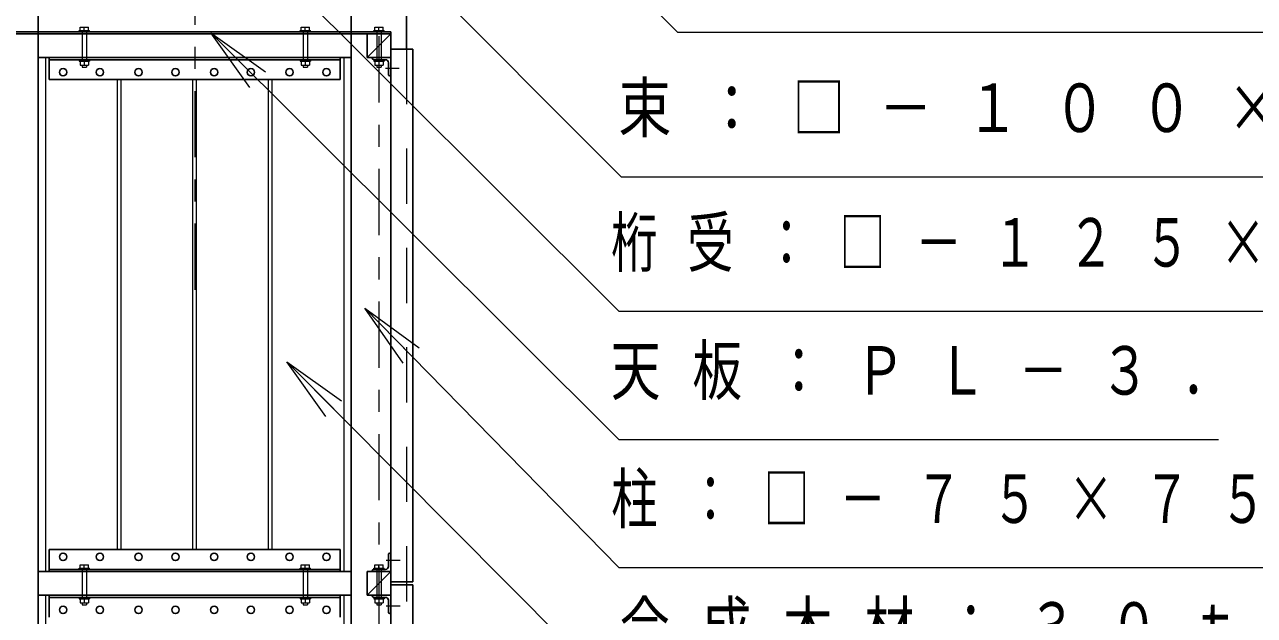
# Model space of a CAD drawing. Units: millimetres on the paper. Extents: x -365 to 0, y 0 to 257.
# Drawn here: x -113.9 to -58.2, y 175.8 to 202.6 of the extents above; entities that cross this region are included whole.
import ezdxf

# ---------------------------------------------------------------- set-up
doc = ezdxf.new("R2010")
doc.units = ezdxf.units.MM
doc.linetypes.add('USER1', pattern=[4.5, 2.5, -2])
doc.linetypes.add('USER2', pattern=[6, 3, -1, 1, -1])
doc.layers.add('1_30', color=190, linetype='Continuous', lineweight=25)
doc.styles.add('ＭＳ ゴシック', font='')
doc.styles.get('ＭＳ ゴシック').set_extended_font_data('MS Gothic')

msp = doc.modelspace()

# ---------------------------------------------------------------- linework, layer by layer
at = {"layer": '1_30', "color": 7, "linetype": 'USER2', "lineweight": 13}
for p, q in [((-97.852, 226.034), (-97.852, 117.768)), ((-106.185, 205.557), (-106.185, 189.928)), ((-96.932, 200.574), (-97.55, 200.574)), ((-96.898, 178.307), (-97.517, 178.307)), ((-96.898, 176.24), (-97.517, 176.24))]:
    msp.add_line(p, q, dxfattribs=at)
at = {"layer": '1_30', "color": 7}
for p, q in [((-113.269, 207.94), (-113.269, 197.24)), ((-99.102, 207.94), (-99.102, 197.24)), ((-96.602, 207.94), (-96.602, 201.457)), ((-115.052, 202.24), (-97.319, 202.24)), ((-115.052, 202.14), (-97.319, 202.14)), ((-113.269, 202.14), (-113.269, 136.14)), ((-99.102, 202.14), (-99.102, 136.14)), ((-98.385, 202.14), (-98.385, 201.074)), ((-97.319, 202.24), (-97.319, 135.074)), ((-97.319, 201.457), (-96.319, 201.457)), ((-96.319, 201.457), (-96.319, 177.34)), ((-113.269, 201.074), (-99.102, 201.074)), ((-112.769, 200.074), (-112.769, 201.074)), ((-112.769, 200.974), (-99.602, 200.974)), ((-99.602, 200.074), (-99.602, 201.074)), ((-97.319, 201.074), (-98.385, 201.074)), ((-98.152, 201.04), (-98.152, 201.074)), ((-97.552, 200.974), (-98.085, 200.974)), ((-97.419, 200.307), (-97.419, 200.84)), ((-112.769, 200.074), (-99.602, 200.074)), ((-97.319, 200.24), (-97.352, 200.24)), ((-112.769, 178.807), (-99.602, 178.807)), ((-112.769, 178.807), (-112.769, 177.807)), ((-99.602, 178.807), (-99.602, 177.807)), ((-97.319, 178.64), (-97.352, 178.64)), ((-97.419, 178.574), (-97.419, 178.04)), ((-113.269, 177.807), (-99.102, 177.807)), ((-112.769, 177.907), (-99.602, 177.907)), ((-97.319, 177.807), (-98.385, 176.74)), ((-98.385, 177.807), (-98.385, 176.74)), ((-97.319, 177.807), (-98.385, 177.807)), ((-97.319, 177.807), (-98.319, 177.807)), ((-98.152, 177.84), (-98.152, 177.807)), ((-97.552, 177.907), (-98.085, 177.907)), ((-96.319, 177.34), (-97.319, 177.34)), ((-96.319, 177.207), (-97.319, 177.207)), ((-96.319, 177.207), (-96.319, 153.007)), ((-113.269, 176.74), (-99.102, 176.74)), ((-112.769, 175.74), (-112.769, 176.74)), ((-112.769, 176.64), (-99.602, 176.64)), ((-99.602, 175.74), (-99.602, 176.74)), ((-97.319, 176.74), (-98.385, 176.74)), ((-98.152, 176.707), (-98.152, 176.74)), ((-97.552, 176.64), (-98.085, 176.64)), ((-97.419, 175.974), (-97.419, 176.507)), ((-97.319, 175.907), (-97.352, 175.907))]:
    msp.add_line(p, q, dxfattribs=at)
at = {"layer": '1_30', "color": 7, "lineweight": 13}
for p, q in [((-111.42, 202.24), (-111.42, 202.3)), ((-111.42, 202.3), (-110.951, 202.3)), ((-111.373, 202.45), (-110.998, 202.45)), ((-111.373, 202.3), (-111.373, 202.45)), ((-111.185, 202.3), (-111.185, 202.45)), ((-110.998, 202.3), (-110.998, 202.45)), ((-110.951, 202.24), (-110.951, 202.3)), ((-105.462, 202.186), (-103.337, 200.069)), ((-105.462, 202.186), (-102.984, 200.423)), ((-103.69, 199.714), (-105.462, 202.186)), ((-101.42, 202.24), (-101.42, 202.3)), ((-101.42, 202.3), (-100.951, 202.3)), ((-101.373, 202.45), (-100.998, 202.45)), ((-101.373, 202.3), (-101.373, 202.45)), ((-101.185, 202.3), (-101.185, 202.45)), ((-100.998, 202.3), (-100.998, 202.45)), ((-100.951, 202.24), (-100.951, 202.3)), ((-98.385, 201.074), (-97.319, 202.14)), ((-98.086, 202.24), (-98.086, 202.3)), ((-98.086, 202.3), (-97.618, 202.3)), ((-98.04, 202.45), (-97.665, 202.45)), ((-98.04, 202.3), (-98.04, 202.45)), ((-97.852, 202.3), (-97.852, 202.45)), ((-97.665, 202.3), (-97.665, 202.45)), ((-97.618, 202.24), (-97.618, 202.3)), ((-112.935, 201.074), (-112.935, 177.807)), ((-111.42, 200.974), (-111.42, 200.914)), ((-111.42, 200.914), (-110.951, 200.914)), ((-111.373, 200.914), (-111.373, 200.73)), ((-111.185, 200.914), (-111.185, 200.73)), ((-110.998, 200.914), (-110.998, 200.73)), ((-110.951, 200.974), (-110.951, 200.914)), ((-101.42, 200.974), (-101.42, 200.914)), ((-101.42, 200.914), (-100.951, 200.914)), ((-101.373, 200.914), (-101.373, 200.73)), ((-101.185, 200.914), (-101.185, 200.73)), ((-100.998, 200.914), (-100.998, 200.73)), ((-100.951, 200.974), (-100.951, 200.914)), ((-99.435, 201.074), (-99.435, 177.807)), ((-98.086, 200.974), (-98.086, 200.914)), ((-98.086, 200.914), (-97.618, 200.914)), ((-98.04, 200.914), (-98.04, 200.73)), ((-97.852, 200.914), (-97.852, 200.73)), ((-97.665, 200.914), (-97.665, 200.73)), ((-97.618, 200.974), (-97.618, 200.914)), ((-111.373, 200.73), (-110.998, 200.73)), ((-111.285, 200.73), (-111.285, 200.634)), ((-111.285, 200.634), (-111.085, 200.634)), ((-111.085, 200.73), (-111.085, 200.634)), ((-101.373, 200.73), (-100.998, 200.73)), ((-101.285, 200.73), (-101.285, 200.634)), ((-101.285, 200.634), (-101.085, 200.634)), ((-101.085, 200.73), (-101.085, 200.634)), ((-98.04, 200.73), (-97.665, 200.73)), ((-97.952, 200.73), (-97.952, 200.634)), ((-97.952, 200.634), (-97.752, 200.634)), ((-97.752, 200.73), (-97.752, 200.634)), ((-98.49, 189.728), (-96.391, 187.585)), ((-98.49, 189.728), (-96.033, 187.935)), ((-96.748, 187.235), (-98.49, 189.728)), ((-102.012, 187.307), (-99.897, 185.179)), ((-102.012, 187.307), (-99.543, 185.531)), ((-100.252, 184.826), (-102.012, 187.307)), ((-111.373, 178.117), (-110.998, 178.117)), ((-111.373, 177.967), (-111.373, 178.117)), ((-111.185, 177.967), (-111.185, 178.117)), ((-110.998, 177.967), (-110.998, 178.117)), ((-101.373, 178.117), (-100.998, 178.117)), ((-101.373, 177.967), (-101.373, 178.117)), ((-101.185, 177.967), (-101.185, 178.117)), ((-100.998, 177.967), (-100.998, 178.117)), ((-98.04, 178.117), (-97.665, 178.117)), ((-98.04, 177.967), (-98.04, 178.117)), ((-97.852, 177.967), (-97.852, 178.117)), ((-97.665, 177.967), (-97.665, 178.117)), ((-111.42, 177.907), (-111.42, 177.967)), ((-111.42, 177.967), (-110.951, 177.967)), ((-110.951, 177.907), (-110.951, 177.967)), ((-101.42, 177.907), (-101.42, 177.967)), ((-101.42, 177.967), (-100.951, 177.967)), ((-100.951, 177.907), (-100.951, 177.967)), ((-98.086, 177.907), (-98.086, 177.967)), ((-98.086, 177.967), (-97.618, 177.967)), ((-97.618, 177.907), (-97.618, 177.967)), ((-112.935, 176.74), (-112.935, 153.474)), ((-111.42, 176.64), (-111.42, 176.58)), ((-111.42, 176.58), (-110.951, 176.58)), ((-111.373, 176.58), (-111.373, 176.397)), ((-111.185, 176.58), (-111.185, 176.397)), ((-110.998, 176.58), (-110.998, 176.397)), ((-110.951, 176.64), (-110.951, 176.58)), ((-101.42, 176.64), (-101.42, 176.58)), ((-101.42, 176.58), (-100.951, 176.58)), ((-101.373, 176.58), (-101.373, 176.397)), ((-101.185, 176.58), (-101.185, 176.397)), ((-100.998, 176.58), (-100.998, 176.397)), ((-100.951, 176.64), (-100.951, 176.58)), ((-99.435, 176.74), (-99.435, 153.474)), ((-98.086, 176.64), (-98.086, 176.58)), ((-98.086, 176.58), (-97.618, 176.58)), ((-98.04, 176.58), (-98.04, 176.397)), ((-97.852, 176.58), (-97.852, 176.397)), ((-97.665, 176.58), (-97.665, 176.397)), ((-97.618, 176.64), (-97.618, 176.58)), ((-111.373, 176.397), (-110.998, 176.397)), ((-111.285, 176.397), (-111.285, 176.3)), ((-111.285, 176.3), (-111.085, 176.3)), ((-111.085, 176.397), (-111.085, 176.3)), ((-101.373, 176.397), (-100.998, 176.397)), ((-101.285, 176.397), (-101.285, 176.3)), ((-101.285, 176.3), (-101.085, 176.3)), ((-101.085, 176.397), (-101.085, 176.3)), ((-98.04, 176.397), (-97.665, 176.397)), ((-97.952, 176.397), (-97.952, 176.3)), ((-97.952, 176.3), (-97.752, 176.3)), ((-97.752, 176.397), (-97.752, 176.3))]:
    msp.add_line(p, q, dxfattribs=at)
at = {"layer": '1_30', "color": 7, "linetype": 'USER1', "lineweight": 13}
for p, q in [((-111.285, 202.24), (-111.285, 200.974)), ((-111.085, 202.24), (-111.085, 200.974)), ((-101.285, 202.24), (-101.285, 200.974)), ((-101.085, 202.24), (-101.085, 200.974)), ((-97.952, 202.24), (-97.952, 200.974)), ((-97.752, 202.24), (-97.752, 200.974)), ((-96.602, 201.457), (-96.602, 135.674)), ((-111.285, 177.907), (-111.285, 176.64)), ((-111.085, 177.907), (-111.085, 176.64)), ((-101.285, 177.907), (-101.285, 176.64)), ((-101.085, 177.907), (-101.085, 176.64)), ((-97.952, 177.907), (-97.952, 176.64)), ((-97.752, 177.907), (-97.752, 176.64))]:
    msp.add_line(p, q, dxfattribs=at)
at = {"layer": '1_30', "lineweight": 13}
for p, q in [((-109.685, 178.807), (-109.685, 200.074)), ((-109.519, 178.807), (-109.519, 200.074)), ((-106.269, 178.807), (-106.269, 200.074)), ((-106.102, 178.807), (-106.102, 200.074)), ((-102.852, 178.807), (-102.852, 200.074)), ((-102.685, 178.807), (-102.685, 200.074))]:
    msp.add_line(p, q, dxfattribs=at)
at = {"layer": '1_30', "color": 7, "lineweight": 13}
for points in [[(-105.527, 214.362), (-86.883, 195.68), (-41.485, 195.68)], [(-96.101, 213.974), (-84.345, 202.219), (-41.268, 202.219)], [(-102.577, 205.152), (-86.992, 189.589), (-41.854, 189.589)], [(-105.462, 202.186), (-86.992, 183.789), (-59.854, 183.789)], [(-98.49, 189.728), (-86.992, 177.989), (-47.854, 177.989)], [(-102.012, 187.307), (-86.992, 172.189), (-62.449, 172.189)]]:
    msp.add_lwpolyline(points, dxfattribs=at)
at = {"layer": '1_30', "color": 7}
for centre in [(-112.144, 200.407), (-110.477, 200.407), (-108.727, 200.407), (-107.06, 200.407), (-105.31, 200.407), (-103.644, 200.407), (-101.894, 200.407), (-100.227, 200.407), (-112.144, 178.474), (-110.477, 178.474), (-108.727, 178.474), (-107.06, 178.474), (-105.31, 178.474), (-103.644, 178.474), (-101.894, 178.474), (-100.227, 178.474), (-112.144, 176.074), (-110.477, 176.074), (-108.727, 176.074), (-107.06, 176.074), (-105.31, 176.074), (-103.644, 176.074), (-101.894, 176.074), (-100.227, 176.074)]:
    msp.add_circle(centre, 0.167, dxfattribs=at)
for centre, radius, start, end in [((-98.085, 201.04), 0.0667, 180, 270), ((-97.552, 200.84), 0.133, 0, 90), ((-97.352, 200.307), 0.0667, 180, 270), ((-97.352, 178.574), 0.0667, 90, 180), ((-98.085, 177.84), 0.0667, 90, 180), ((-97.552, 178.04), 0.133, 270, 360), ((-98.085, 176.707), 0.0667, 180, 270), ((-97.552, 176.507), 0.133, 360, 90), ((-97.352, 175.974), 0.0667, 180, 270)]:
    msp.add_arc(centre, radius, start, end, dxfattribs=at)

# ---------------------------------------------------------------- texts
at = {"layer": '1_30', "color": 7, "char_height": 2.199, "attachment_point": 4, "style": 'ＭＳ ゴシック'}
for s, insert in [('\\T1.64;\\W0.8;束：□－１００×１００×３．２', (-87.021, 198.68)), ('\\T1.64;\\W0.7;桁受：□－１２５×７５×４．５', (-87.347, 192.589)), ('\\T1.64;\\W0.75;天板：ＰＬ－３．２', (-87.358, 186.789)), ('\\T1.64;\\W0.7;柱：□－７５×７５×３．２', (-87.342, 180.989)), ('\\T1.64;\\W0.75;合成木材：３０ｔ', (-86.951, 175.189))]:
    msp.add_mtext(s, dxfattribs=dict(at, insert=insert))

doc.saveas('drawing.dxf')
